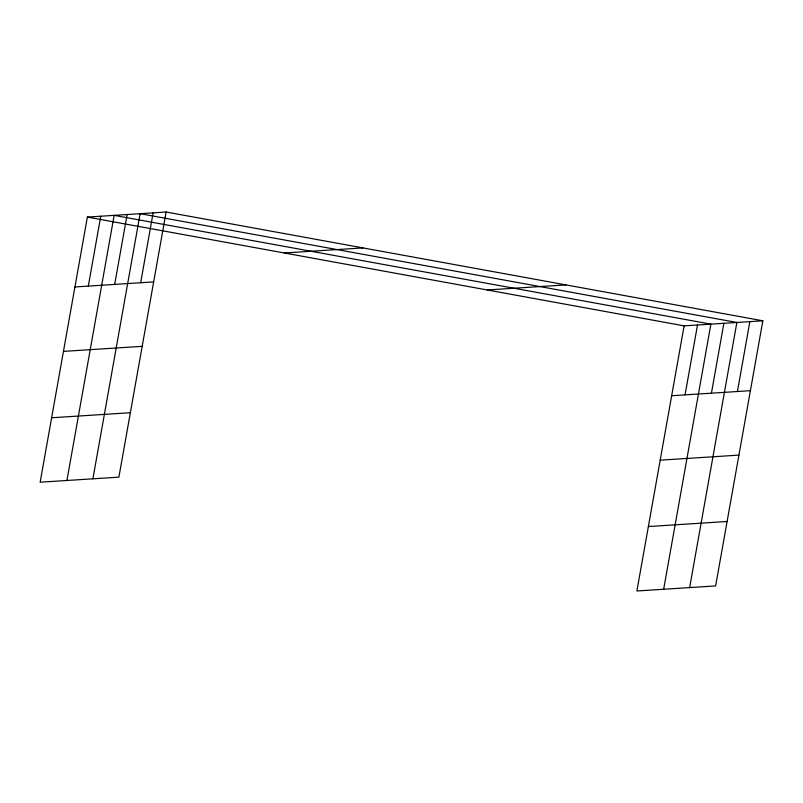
<?xml version="1.0" encoding="UTF-8"?>
<svg xmlns="http://www.w3.org/2000/svg" width="803" height="803" viewBox="0 0 803 803"><rect width="100%" height="100%" fill="white"/><g stroke="black" fill="none" stroke-linecap="round" stroke-linejoin="round"><path stroke-width="1.2" d="M166.111 212.022L87.376 217.081L40.15 482.201L118.884 477.143L166.111 212.022L762.85 320.798L715.624 585.919L636.889 590.978L684.116 325.857L762.85 320.798M88.31 286.099L100.756 216.218M66.92 480.485L114.146 215.365L710.886 324.141L663.659 589.261M114.688 284.403L127.135 214.531M92.897 478.809L140.123 213.688L736.873 322.465L689.647 587.585M140.666 282.736L153.122 212.855M685.049 394.875L697.506 324.994M711.428 393.179L723.874 323.298M737.415 391.513L749.861 321.632M284.302 252.975L363.036 247.916M74.93 286.962L153.664 281.903M487.19 289.963L565.924 284.904M63.447 351.393L142.181 346.334M51.623 417.771L130.357 412.712M671.669 395.738L750.404 390.68M660.196 460.169L738.931 455.11M648.372 526.547L727.106 521.488M87.376 217.081L684.116 325.857"/></g></svg>
